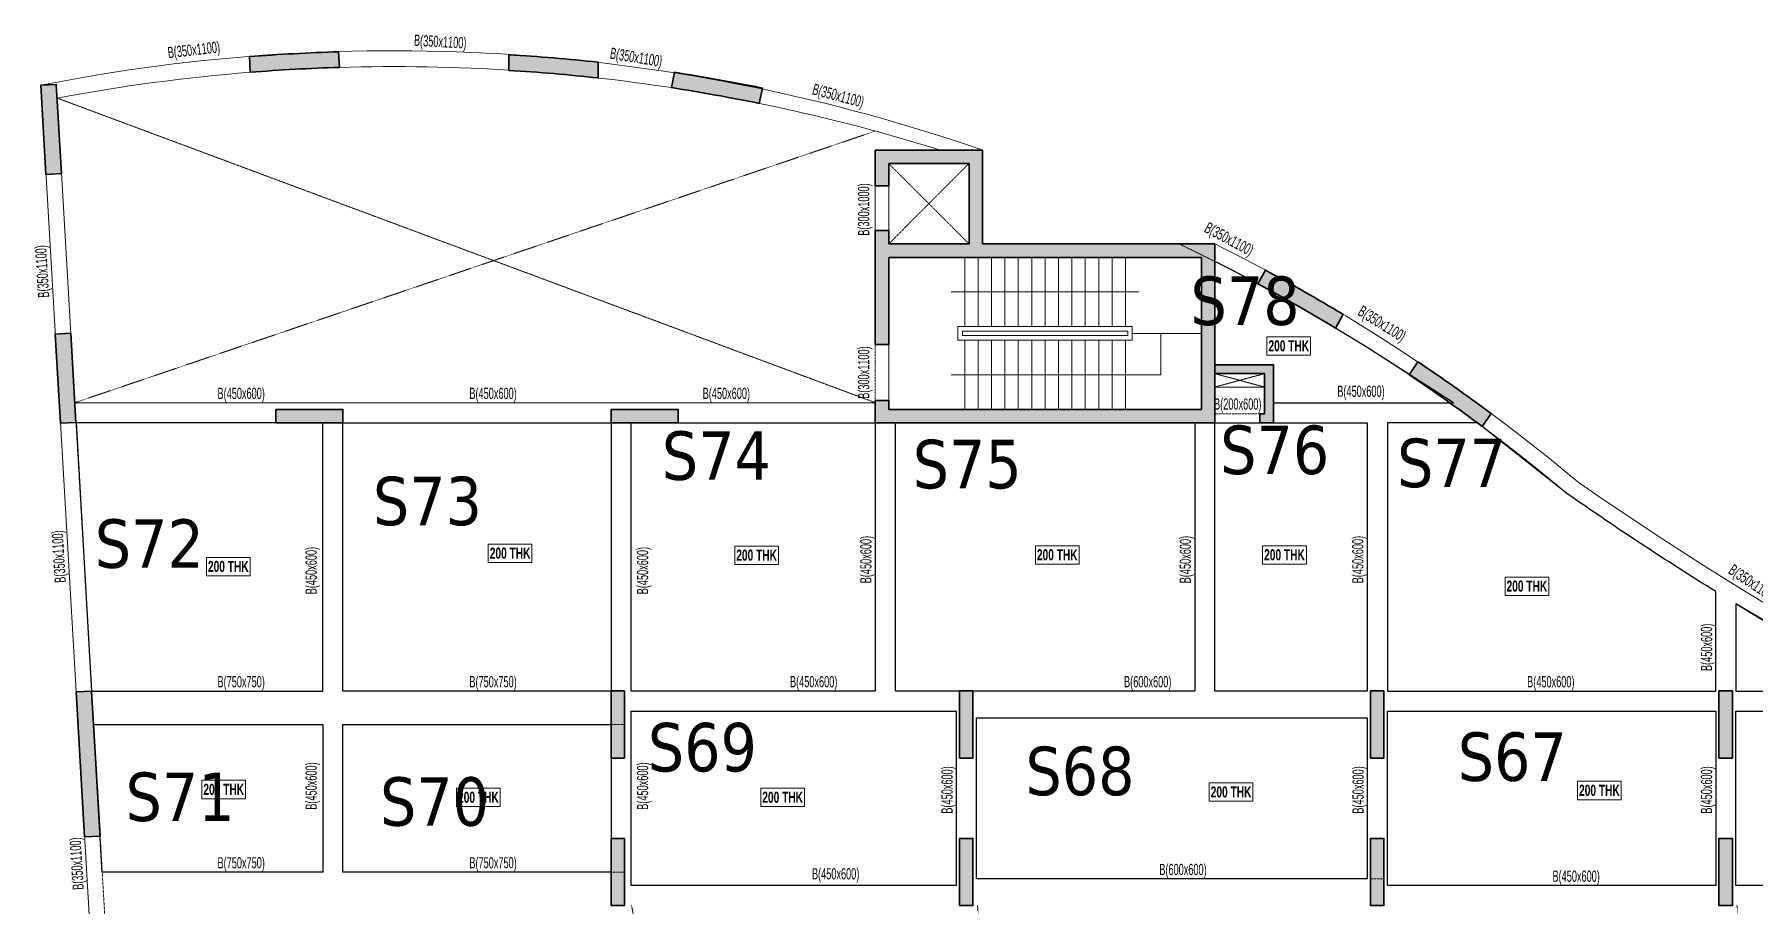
# Model space of a CAD drawing. Header units: millimetres. Extents: x 3484 to 70148, y 12455 to 70349.
# Drawn here: x 3484 to 41990, y 50861 to 70349 of the extents above; entities that cross this region are included whole.
import ezdxf

# ---------------------------------------------------------------- set-up
doc = ezdxf.new("R2010")
doc.units = ezdxf.units.MM
doc.linetypes.add('HIDDEN', pattern=[0.375, 0.25, -0.125])
for name, color, linetype, lineweight in [('A-ANNO-DIMS', 8, 'Continuous', 15), ('A-DETL-MISC', 35, 'Continuous', 15), ('A-FLOR-IDEN', 11, 'Continuous', 9), ('A-HIDD-ABVE', 8, 'HIDDEN', 20), ('S-BEAM', 7, 'Continuous', 18), ('S-BEAM-IDEN', 2, 'Continuous', 9), ('S-COL HATCH', 9, 'Continuous', 0), ('S-COLS', 5, 'Continuous', 35)]:
    doc.layers.add(name, color=color, linetype=linetype, lineweight=lineweight)
doc.layers.add('changes', color=7, linetype='Continuous')
doc.styles.add('Dim.s & Anno.(Misc.)', font='ARIALN.TTF')
doc.styles.add('Swis721 LtCn BT', font='swisscl.ttf', dxfattribs={"width": 0.9, "height": 233.355162})
doc.styles.add('Swis721 LtCn BT_B', font='', dxfattribs={"width": 0.9, "height": 246.918336})
doc.styles.get('Swis721 LtCn BT_B').set_extended_font_data('Swis721 LtCn BT', bold=True)
doc.dimstyles.new('A-GFC-100', dxfattribs={"dimscale": 100, "dimtxt": 1.75, "dimasz": 1.5, "dimexe": 1.5, "dimexo": 0, "dimgap": 1, "dimtad": 1, "dimdsep": 46, "dimtxsty": 'Dim.s & Anno.(Misc.)', "dimblk": 'ARCHTICK', "dimcen": 0, "dimdle": 1.5, "dimclrd": 256, "dimclre": 8, "dimclrt": 6, "dimazin": 2, "dimtfac": 1, "dimtix": 1, "dimtmove": 2, "dimatfit": 3, "dimfxl": 1, "dimtolj": 1, "dimlwd": -1, "dimlwe": 9, "dimarcsym": 0})

# ---------------------------------------------------------------- blocks, each defined once
blk = doc.blocks.new('_ARCHTICK')
at = {"color": 0, "linetype": 'ByBlock', "const_width": 0.15}
blk.add_lwpolyline([(-0.5, -0.5), (0.5, 0.5)], dxfattribs=at)
blk = doc.blocks.new('A$Cb7cd9481')
at = {"layer": 'S-COL HATCH', "transparency": 33554687}
h = blk.add_hatch(color=256, dxfattribs=at)
h.dxf.hatch_style = 1
h.paths.add_polyline_path([(-9681, 41101), (-9700, 41450, 0.01185), (-11697, 41341), (-11678, 40991, -0.011949)])
h = blk.add_hatch(color=256, dxfattribs=at)
h.dxf.hatch_style = 1
h.paths.add_polyline_path([(-3886, 40864), (-3886, 41216, 0.011892), (-5886, 41384), (-5886, 41033, -0.011992)])
h = blk.add_hatch(color=256, dxfattribs=at)
h.dxf.hatch_style = 1
h.paths.add_polyline_path([(-282, 40295), (-212, 40638, 0.011811), (-2182, 40990), (-2251, 40647, -0.01191)])
h = blk.add_hatch(color=256, dxfattribs=at)
h.dxf.hatch_style = 1
h.paths.add_polyline_path([(-16019, 40721), (-16368, 40700), (-16252, 38704), (-15902, 38724)])
h = blk.add_hatch(color=256, dxfattribs=at)
h.dxf.hatch_style = 1
h.paths.add_polyline_path([(9915, 37151), (4715, 37151), (4715, 39251), (2315, 39251), (2315, 38451), (2615, 38451), (2615, 38951), (4415, 38951), (4415, 37151), (2615, 37151), (2615, 37451), (2315, 37451), (2315, 34901), (2615, 34901), (2615, 36851), (9615, 36851), (9615, 33451), (2615, 33451), (2615, 33651), (2315, 33651), (2315, 33151), (9915, 33151)])
h = blk.add_hatch(color=256, dxfattribs=at)
h.dxf.hatch_style = 1
h.paths.add_polyline_path([(11046, 36567), (10880, 36258, -0.01191), (12618, 35269), (12784, 35577, 0.011811)])
h = blk.add_hatch(color=256, dxfattribs=at)
h.dxf.hatch_style = 1
h.paths.add_polyline_path([(-15694, 35157), (-16043, 35136), (-15927, 33140), (-15578, 33160)])
h = blk.add_hatch(color=256, dxfattribs=at)
h.dxf.hatch_style = 1
h.paths.add_polyline_path([(11225, 34450), (9915, 34450), (9915, 34250), (11025, 34250), (11025, 33350), (10925, 33350), (10925, 33151), (11225, 33150), (11225, 33350)])
h = blk.add_hatch(color=256, dxfattribs=at)
h.dxf.hatch_style = 1
h.paths.add_polyline_path([(14462, 34513), (14267, 34222, -0.01191), (15902, 33069), (16097, 33360, 0.011811)])
h = blk.add_hatch(color=256, dxfattribs=at)
h.dxf.hatch_style = 1
h.paths.add_polyline_path([(-11102, 33451), (-11102, 33151), (-9602, 33151), (-9602, 33451)])
h = blk.add_hatch(color=256, dxfattribs=at)
h.dxf.hatch_style = 1
h.paths.add_polyline_path([(-3600, 33451), (-3600, 33151), (-2100, 33151), (-2100, 33451)])
h = blk.add_hatch(color=256, dxfattribs=at)
h.dxf.hatch_style = 1
h.paths.add_polyline_path([(-15227, 27150), (-15577, 27130), (-15387, 23885), (-15038, 23905)])
h = blk.add_hatch(color=256, dxfattribs=at)
h.dxf.hatch_style = 1
h.paths.add_polyline_path([(-3600, 25651), (-3300, 25651), (-3300, 27151), (-3600, 27151)])
h = blk.add_hatch(color=256, dxfattribs=at)
h.dxf.hatch_style = 1
h.paths.add_polyline_path([(-3600, 25651), (-3300, 25651), (-3300, 27151), (-3600, 27151)])
h = blk.add_hatch(color=256, dxfattribs=at)
h.dxf.hatch_style = 1
h.paths.add_polyline_path([(4200, 25651), (4500, 25651), (4500, 27151), (4200, 27151)])
h = blk.add_hatch(color=256, dxfattribs=at)
h.dxf.hatch_style = 1
h.paths.add_polyline_path([(4200, 25651), (4500, 25651), (4500, 27151), (4200, 27151)])
h = blk.add_hatch(color=256, dxfattribs=at)
h.dxf.hatch_style = 1
h.paths.add_polyline_path([(13400, 25651), (13700, 25651), (13700, 27151), (13400, 27151)])
h = blk.add_hatch(color=256, dxfattribs=at)
h.dxf.hatch_style = 1
h.paths.add_polyline_path([(13400, 25651), (13700, 25651), (13700, 27151), (13400, 27151)])
h = blk.add_hatch(color=256, dxfattribs=at)
h.dxf.hatch_style = 1
h.paths.add_polyline_path([(21200, 25651), (21500, 25651), (21500, 27151), (21200, 27151)])
h = blk.add_hatch(color=256, dxfattribs=at)
h.dxf.hatch_style = 1
h.paths.add_polyline_path([(21200, 25651), (21500, 25651), (21500, 27151), (21200, 27151)])
h = blk.add_hatch(color=256, dxfattribs=at)
h.dxf.hatch_style = 1
h.paths.add_polyline_path([(-3600, 22351), (-3300, 22351), (-3300, 23851), (-3600, 23851)])
h = blk.add_hatch(color=256, dxfattribs=at)
h.dxf.hatch_style = 1
h.paths.add_polyline_path([(-3600, 22351), (-3300, 22351), (-3300, 23851), (-3600, 23851)])
h = blk.add_hatch(color=256, dxfattribs=at)
h.dxf.hatch_style = 1
h.paths.add_polyline_path([(4200, 22351), (4500, 22351), (4500, 23851), (4200, 23851)])
h = blk.add_hatch(color=256, dxfattribs=at)
h.dxf.hatch_style = 1
h.paths.add_polyline_path([(4200, 22351), (4500, 22351), (4500, 23851), (4200, 23851)])
h = blk.add_hatch(color=256, dxfattribs=at)
h.dxf.hatch_style = 1
h.paths.add_polyline_path([(13400, 22351), (13700, 22351), (13700, 23851), (13400, 23851)])
h = blk.add_hatch(color=256, dxfattribs=at)
h.dxf.hatch_style = 1
h.paths.add_polyline_path([(13400, 22351), (13700, 22351), (13700, 23851), (13400, 23851)])
h = blk.add_hatch(color=256, dxfattribs=at)
h.dxf.hatch_style = 1
h.paths.add_polyline_path([(21200, 22351), (21500, 22351), (21500, 23851), (21200, 23851)])
h = blk.add_hatch(color=256, dxfattribs=at)
h.dxf.hatch_style = 1
h.paths.add_polyline_path([(21200, 22351), (21500, 22351), (21500, 23851), (21200, 23851)])
at = {"layer": 'S-COLS'}
for p, q in [((4715, 39251, 0), (2315, 39251, 0)), ((4415, 38951, 0), (2615, 38951, 0)), ((4415, 37151, 0), (4415, 38951, 0)), ((4715, 37151, 0), (4715, 39251, 0)), ((4415, 37151, 0), (2615, 37151)), ((9915, 37151), (4715, 37151, 0)), ((9915, 33151), (9915, 37151)), ((2615, 36851), (9615, 36851)), ((2615, 34901), (2615, 36851)), ((9615, 36851), (9615, 33451)), ((2315, 34901), (2615, 34901)), ((2315, 33651), (2315, 33151)), ((2615, 33651), (2315, 33651)), ((2615, 33451), (2615, 33651)), ((2315, 33151), (9915, 33151)), ((9615, 33451), (2615, 33451))]:
    blk.add_line(p, q, dxfattribs=at)
at = {"layer": 'S-COLS', "elevation": 0}
for points in [[(-9700, 41450, 0.01185), (-11697, 41341), (-11678, 40991, -0.011949), (-9681, 41101), (-9700, 41450)], [(-5886, 41384, -0.011892), (-3886, 41216), (-3886, 40864, 0.011992), (-5886, 41033), (-5886, 41384)], [(-282, 40295), (-212, 40638, 0.011811), (-2182, 40990), (-2251, 40647, -0.01191), (-282, 40295)], [(12784, 35577, 0.011811), (11046, 36567), (10880, 36258, -0.01191), (12618, 35269), (12784, 35577)], [(14462, 34513), (14267, 34222, -0.01191), (15902, 33069), (16097, 33360, 0.011811), (14462, 34513)]]:
    blk.add_lwpolyline(points, format="xyb", dxfattribs=at)
for points in [[(-16368, 40700), (-16019, 40721), (-15902, 38724), (-16252, 38704)], [(-16043, 35136), (-15694, 35157), (-15578, 33160), (-15927, 33140)], [(-11102, 33451), (-11102, 33151), (-9602, 33151), (-9602, 33451)], [(-3600, 33451), (-3600, 33151), (-2100, 33151), (-2100, 33451)], [(-15577, 27130), (-15227, 27150), (-15038, 23905), (-15387, 23885)], [(-3600, 25651), (-3300, 25651), (-3300, 27151), (-3600, 27151)], [(-3600, 25651), (-3300, 25651), (-3300, 27151), (-3600, 27151)], [(4200, 25651), (4500, 25651), (4500, 27151), (4200, 27151)], [(4200, 25651), (4500, 25651), (4500, 27151), (4200, 27151)], [(13400, 25651), (13700, 25651), (13700, 27151), (13400, 27151)], [(13400, 25651), (13700, 25651), (13700, 27151), (13400, 27151)], [(21200, 25651), (21500, 25651), (21500, 27151), (21200, 27151)], [(21200, 25651), (21500, 25651), (21500, 27151), (21200, 27151)], [(-3600, 22351), (-3300, 22351), (-3300, 23851), (-3600, 23851)], [(-3600, 22351), (-3300, 22351), (-3300, 23851), (-3600, 23851)], [(4200, 22351), (4500, 22351), (4500, 23851), (4200, 23851)], [(4200, 22351), (4500, 22351), (4500, 23851), (4200, 23851)], [(13400, 22351), (13700, 22351), (13700, 23851), (13400, 23851)], [(13400, 22351), (13700, 22351), (13700, 23851), (13400, 23851)], [(21200, 22351), (21500, 22351), (21500, 23851), (21200, 23851)], [(21200, 22351), (21500, 22351), (21500, 23851), (21200, 23851)]]:
    blk.add_lwpolyline(points, close=True, dxfattribs=at)
for points in [[(2615, 38951), (2615, 38451), (2315, 38451), (2315, 39251)], [(2615, 37151), (2615, 37451), (2315, 37451), (2315, 34901)], [(9915, 34450), (11225, 34450), (11225, 33350), (11225, 33150), (10925, 33151), (10925, 33350), (11025, 33350), (11025, 34250), (9915, 34250), (9915, 34450)]]:
    blk.add_lwpolyline(points, dxfattribs=at)
blk = doc.blocks.new('A$C21ee9bdd')
at = {"layer": 'A-DETL-MISC'}
for p, q in [((-5300, 0), (-5300, -1550)), ((-5000, 0), (-5000, -1550)), ((-4700, 0), (-4700, -1550)), ((-4400, 0), (-4400, -1550)), ((-4100, 0), (-4100, -1550)), ((-3800, 0), (-3800, -1550)), ((-3500, 0), (-3500, -1550)), ((-3200, 0), (-3200, -1550)), ((-2900, 0), (-2900, -1550)), ((-2600, 0), (-2600, -1550)), ((-2300, 0), (-2300, -1550)), ((-2000, 0), (-2000, -1550)), ((-1700, 0), (-1700, -1550)), ((-5300, -3400), (-5300, -1850)), ((-5000, -3400), (-5000, -1850)), ((-4700, -3400), (-4700, -1850)), ((-4400, -3400), (-4400, -1850)), ((-4100, -3400), (-4100, -1850)), ((-3800, -3400), (-3800, -1850)), ((-3500, -3400), (-3500, -1850)), ((-3200, -3400), (-3200, -1850)), ((-2900, -3400), (-2900, -1850)), ((-2600, -3400), (-2600, -1850)), ((-2300, -3400), (-2300, -1850)), ((-2000, -3400), (-2000, -1850)), ((-1700, -3400), (-1700, -1850)), ((-1550, -1700), (0, -1700))]:
    blk.add_line(p, q, dxfattribs=at)
for points in [[(-1550, -1550), (-1550, -1850), (-5450, -1850), (-5450, -1550)], [(-1650, -1650), (-1650, -1750), (-5350, -1750), (-5350, -1650)]]:
    blk.add_lwpolyline(points, close=True, dxfattribs=at)
at = {"layer": 'A-ANNO-DIMS', "ltscale": 500}
for points in [[(-1400, -775), (-5600, -775)], [(-1700, -2625), (-912, -2625), (-912, -1700)], [(-5600, -2625), (-1700, -2625)]]:
    blk.add_leader(points, dimstyle='A-GFC-100', override={"dimasz": 0.002, "dimtad": 0, "dimfxl": 0.18, "dimarcsym": 1}, dxfattribs=at)

msp = doc.modelspace()

# ---------------------------------------------------------------- linework, layer by layer
at = {"layer": 'A-FLOR-IDEN', "color": 8, "elevation": 0, "flags": 128}
for points in [[(32052, 63584), (32052, 63172), (31074, 63172), (31074, 63584)], [(32052, 63584), (32052, 63172), (31074, 63172), (31074, 63584)], [(14622, 58947), (14622, 58536), (13644, 58536), (13644, 58947)], [(14622, 58947), (14622, 58536), (13644, 58536), (13644, 58947)], [(8314, 58650), (8314, 58239), (7337, 58239), (7337, 58650)], [(8314, 58650), (8314, 58239), (7337, 58239), (7337, 58650)], [(20140, 58902), (20140, 58490), (19162, 58490), (19162, 58902)], [(20140, 58902), (20140, 58490), (19162, 58490), (19162, 58902)], [(26870, 58910), (26870, 58498), (25892, 58498), (25892, 58910)], [(26870, 58910), (26870, 58498), (25892, 58498), (25892, 58910)], [(31956, 58910), (31956, 58498), (30978, 58498), (30978, 58910)], [(31956, 58910), (31956, 58498), (30978, 58498), (30978, 58910)], [(37382, 58210), (37382, 57799), (36405, 57799), (36405, 58210)], [(37382, 58210), (37382, 57799), (36405, 57799), (36405, 58210)], [(8211, 53663), (8211, 53251), (7233, 53251), (7233, 53663)], [(8211, 53663), (8211, 53251), (7233, 53251), (7233, 53663)], [(30760, 53605), (30760, 53194), (29783, 53194), (29783, 53605)], [(30760, 53605), (30760, 53194), (29783, 53194), (29783, 53605)], [(39005, 53641), (39005, 53229), (38028, 53229), (38028, 53641)], [(39005, 53641), (39005, 53229), (38028, 53229), (38028, 53641)], [(13912, 53486), (13912, 53074), (12934, 53074), (12934, 53486)], [(13912, 53486), (13912, 53074), (12934, 53074), (12934, 53486)], [(20723, 53486), (20723, 53074), (19746, 53074), (19746, 53486)], [(20723, 53486), (20723, 53074), (19746, 53074), (19746, 53486)]]:
    msp.add_lwpolyline(points, close=True, dxfattribs=at)
at = {"layer": 'A-HIDD-ABVE', "linetype": 'HIDDEN'}
for p, q in [((3993, 68925, 0), (22308, 62111, 0)), ((4390, 62111, 0), (22308, 68187, 0)), ((22608, 67462, 0), (24408, 65662, 0)), ((22608, 65662, 0), (24408, 67462, 0)), ((29908, 62761, 0), (31018, 62461, 0)), ((29908, 62461, 0), (31018, 62761, 0))]:
    msp.add_line(p, q, dxfattribs=at)
at = {"layer": 'changes', "color": 1, "elevation": 0}
for points in [[(29908, 65270), (29908, 62961), (31218, 62961), (31218, 62111), (35251, 62111), (33319, 63344), (32612, 63779, 0.017743), (29943, 65255)], [(33769, 61661), (33769, 55661), (41119, 55661), (41119, 57889, -0.014299), (37818, 60060), (35895, 61580), (35786, 61661), (33769, 61661)]]:
    msp.add_lwpolyline(points, format="xyb", dxfattribs=at)
for points in [[(4416, 61661), (4766, 55661), (9942, 55661), (9942, 61661)], [(10392, 61661), (16394, 61661), (16394, 55661), (10392, 55661)], [(16844, 61661), (22308, 61661), (22308, 55661), (16844, 55661)], [(22758, 61661), (29458, 61661), (29458, 55661), (22758, 55661)], [(29908, 61661), (33319, 61661), (33319, 55661), (29908, 55661)], [(41569, 57610), (41569, 55661), (44899, 55661)], [(16844, 55211), (24119, 55211), (24119, 51311), (16844, 51311)], [(33769, 55211), (41119, 55211), (41119, 51311), (33769, 51311)], [(4810, 54911), (9942, 54911), (9942, 51611), (5002, 51611)], [(10392, 54911), (16394, 54911), (16394, 51611), (10392, 51611)], [(24569, 55061), (33319, 55061), (33319, 51461), (24569, 51461)]]:
    msp.add_lwpolyline(points, close=True, dxfattribs=at)
msp.add_lwpolyline([(52333, 51998), (52334, 51311), (41569, 51311), (41569, 55211), (45720, 55211), (46627, 54728), (48413, 53817), (50290, 52916), (52333, 51998)], dxfattribs=at)
at = {"layer": 'S-BEAM'}
for p, q in [((22308, 66961, 0), (22308, 65961, 0)), ((22608, 66961, 0), (22608, 65961, 0)), ((22608, 63411, 0), (22608, 62161, 0)), ((29908, 62461, 0), (31018, 62461, 0))]:
    msp.add_line(p, q, dxfattribs=at)
at = {"layer": 'S-BEAM', "linetype": 'HIDDEN'}
for p, q in [((22308, 63411, 0), (22308, 62161, 0)), ((31218, 62111, 0), (35163, 62111, 0)), ((4416, 61661, 0), (17360, 61661, 0)), ((9942, 55661, 0), (9942, 61662, 0)), ((10392, 55662, 0), (10392, 61662, 0)), ((16394, 55661, 0), (16394, 61661, 0)), ((16844, 55661, 0), (16844, 61661, 0)), ((16844, 61661, 0), (22308, 61661, 0)), ((22308, 55661, 0), (22308, 61661, 0)), ((22758, 55661, 0), (22758, 61661, 0)), ((29458, 55661, 0), (29458, 61661, 0)), ((29908, 61861, 0), (30918, 61861, 0)), ((29908, 61661, 0), (33319, 61661, 0)), ((29908, 55661, 0), (29908, 61661, 0)), ((33319, 55661, 0), (33319, 61662, 0)), ((33769, 61661, 0), (35786, 61661)), ((33769, 55661, 0), (33769, 61661, 0)), ((41119, 55661, 0), (41119, 57889, 0)), ((41569, 55661, 0), (41569, 57610, 0)), ((4766, 55661, 0), (9942, 55661, 0)), ((10391, 55661, 0), (16694, 55661, 0)), ((16844, 55661, 0), (22308, 55661, 0)), ((22758, 55661, 0), (29458, 55661, 0)), ((29908, 55661, 0), (33319, 55661, 0)), ((33769, 55661, 0), (41119, 55661, 0)), ((41569, 55661, 0), (44899, 55661, 0)), ((16844, 51311, 0), (16844, 55211, 0)), ((16844, 55211, 0), (24119, 55211, 0)), ((24119, 51311, 0), (24119, 55211, 0)), ((33769, 55211, 0), (41119, 55211, 0)), ((33769, 51311, 0), (33769, 55211, 0)), ((41119, 51311, 0), (41119, 55211, 0)), ((41569, 55211, 0), (45720, 55211, 0)), ((41569, 51311, 0), (41569, 55211, 0)), ((4810, 54911, 0), (9942, 54911, 0)), ((9942, 51611, 0), (9942, 54912, 0)), ((10392, 51612, 0), (10392, 54912, 0)), ((10392, 54911, 0), (16694, 54911, 0)), ((16394, 51611, 0), (16394, 54911, 0)), ((24569, 51461, 0), (24569, 55061, 0)), ((24569, 55061, 0), (33319, 55061, 0)), ((33319, 51461, 0), (33319, 55061, 0)), ((5002, 51611), (9942, 51611, 0)), ((10391, 51611, 0), (16694, 51611, 0)), ((24119, 51311, 0), (16844, 51311, 0)), ((24644, 51461), (33319, 51461, 0)), ((33393, 51461, 0), (33694, 51461, 0)), ((41119, 51311, 0), (33769, 51311, 0)), ((41569, 51311, 0), (52334, 51311, 0)), ((18039, 44797, 0), (16852, 50862, 0)), ((24595, 50862, 0), (25147, 44733, 0)), ((42296, 44739, 0), (41595, 50862, 0))]:
    msp.add_line(p, q, dxfattribs=at)
at = {"layer": 'S-BEAM', "ltscale": 250000}
msp.add_line((4390, 62111, 0), (22308, 62111, 0), dxfattribs=at)
at = {"layer": 'S-BEAM', "ltscale": 250000, "elevation": 0}
for points in [[(24708, 67762, 0.133142), (3625, 69211), (6821, 14437)], [(70148, 46874, -0.104419), (38031, 60339, 0.059137), (29908, 65662, 0.059137)]]:
    msp.add_lwpolyline(points, format="xyb", dxfattribs=at)
at = {"layer": 'S-BEAM', "elevation": 0}
for points in [[(8316, 69502, 0.026714), (3992, 68925), (4390, 62111)], [(18121, 69097, 0.047976), (10313, 69611, 0.047475)], [(23758, 67762, 0.036493), (17960, 69123)]]:
    msp.add_lwpolyline(points, format="xyb", dxfattribs=at)
at = {"layer": 'S-BEAM', "linetype": 'HIDDEN', "elevation": 0}
for points in [[(33319, 63344, 0.029438), (29108, 65662, 0.029438)], [(35163, 62111, 0.013584), (33319, 63344, 0.010315)], [(41119, 57889, -0.01167), (37818, 60060, 0.015835), (35786, 61661, 0.015835)], [(44899, 55661, -0.0114), (41569, 57610)]]:
    msp.add_lwpolyline(points, format="xyb", dxfattribs=at)
msp.add_lwpolyline([(4416, 61661), (5405, 44711)], dxfattribs=at)

# ---------------------------------------------------------------- block references
at = {"layer": 'S-BEAM'}
msp.add_blockref('A$Cb7cd9481', (19993, 28511, 0), dxfattribs=at)
at = {"layer": 'S-BEAM-IDEN'}
msp.add_blockref('A$C21ee9bdd', (29608, 65362, 0), dxfattribs=at)

# ---------------------------------------------------------------- texts
at = {"layer": 'A-FLOR-IDEN', "color": 1, "char_height": 246.9, "width": 1155, "attachment_point": 2, "line_spacing_factor": 0.964267, "style": 'Swis721 LtCn BT_B'}
for insert in [(31563, 63506), (31563, 63506), (7825, 58572), (7825, 58572), (14133, 58869), (14133, 58869), (19651, 58824), (19651, 58824), (26381, 58832), (26381, 58832), (31467, 58832), (31467, 58832), (36893, 58132), (36893, 58132), (7722, 53585), (7722, 53585), (30271, 53527), (30271, 53527), (38516, 53563), (38516, 53563), (13423, 53408), (13423, 53408), (20234, 53408), (20234, 53408)]:
    msp.add_mtext('200 THK', dxfattribs=dict(at, insert=insert))
at = {"layer": 'changes', "char_height": 1084.7, "attachment_point": 1, "style": 'Dim.s & Anno.(Misc.)'}
for s, heights, insert in [('{\\fTahoma|b0|i0|c0|p34;S78}', [1159], (29364, 64934)), ('{\\fTahoma|b0|i0|c0|p34;S76}', [1159], (30028, 61599)), ('{\\fTahoma|b0|i0|c0|p34;S74}', [1159], (17530, 61470)), ('{\\fTahoma|b0|i0|c0|p34;S75}', [1159], (23145, 61280)), ('{\\fTahoma|b0|i0|c0|p34;S77}', [1159], (33988, 61307)), ('{\\fTahoma|b0|i0|c0|p34;S73}', [1159], (11062, 60455)), ('{\\fTahoma|b0|i0|c0|p34;S72}', [1159], (4837, 59502)), ('{\\fTahoma|b0|i0|c0|p34;S69}', [1159], (17217, 54947)), ('{\\fTahoma|b0|i0|c0|p34;S67}', [1213], (35346, 54735)), ('{\\fTahoma|b0|i0|c0|p34;S68}', [1159], (25669, 54416)), ('{\\fTahoma|b0|i0|c0|p34;S71}', [1159], (5525, 53838)), ('{\\fTahoma|b0|i0|c0|p34;S70}', [1159], (11221, 53732))]:
    msp.add_mtext_dynamic_manual_height_columns(s, width=6038.66, gutter_width=5424, heights=heights, dxfattribs=dict(at, insert=insert))
at = {"layer": 'S-BEAM-IDEN', "style": 'Swis721 LtCn BT', "width": 0.8}
for s, rotation, p in [('B(350x1100)', 6.479, (6483, 69816)), ('B(350x1100)', 356.8406, (11976, 70096)), ('B(350x1100)', 350.6854, (16355, 69811)), ('B(350x1100)', 345.0547, (20879, 69013)), ('B(300x1000)', 90, (22171, 65845, 0)), ('B(350x1100)', 331.7974, (29651, 65942)), ('B(350x1100)', 93.6044, (3818, 64469, 0)), ('B(350x1100)', 327.9834, (33087, 64086)), ('B(300x1100)', 90, (22171, 62197, 0)), ('B(450x600)', 360, (7583, 62194, 0)), ('B(450x600)', 360, (13221, 62194, 0)), ('B(450x600)', 360, (18443, 62194, 0)), ('B(450x600)', 360, (32649, 62242, 0)), ('B(200x600)', 360, (29891, 61957, 0)), ('B(350x1100)', 93.6044, (4190, 58089, 0)), ('B(450x600)', 90, (22221, 58071, 0)), ('B(450x600)', 90, (29371, 58071, 0)), ('B(450x600)', 90, (33232, 58071, 0)), ('B(450x600)', 90, (9804, 57825, 0)), ('B(450x600)', 90, (17223, 57824, 0)), ('B(350x1100)', 326.3571, (41382, 58304)), ('B(450x600)', 90, (41039, 56108, 0)), ('B(750x750)', 360, (7583, 55744, 0)), ('B(750x750)', 360, (13221, 55744, 0)), ('B(450x600)', 360, (20398, 55744, 0)), ('B(600x600)', 360, (27875, 55744, 0)), ('B(450x600)', 360, (36899, 55744, 0)), ('B(450x600)', 90, (9804, 53005, 0)), ('B(450x600)', 90, (17223, 53004, 0)), ('B(450x600)', 90, (24039, 52918, 0)), ('B(450x600)', 90, (33239, 52918, 0)), ('B(450x600)', 90, (41039, 52918, 0)), ('B(350x1100)', 93.6044, (4591, 51221, 0)), ('B(750x750)', 360, (7583, 51694)), ('B(750x750)', 360, (13221, 51694)), ('B(450x600)', 360, (20890, 51447, 0)), ('B(600x600)', 360, (28665, 51544, 0)), ('B(450x600)', 360, (37466, 51394, 0))]:
    msp.add_text(s, height=250, rotation=rotation, dxfattribs=at).set_placement(p)

doc.saveas('drawing.dxf')
